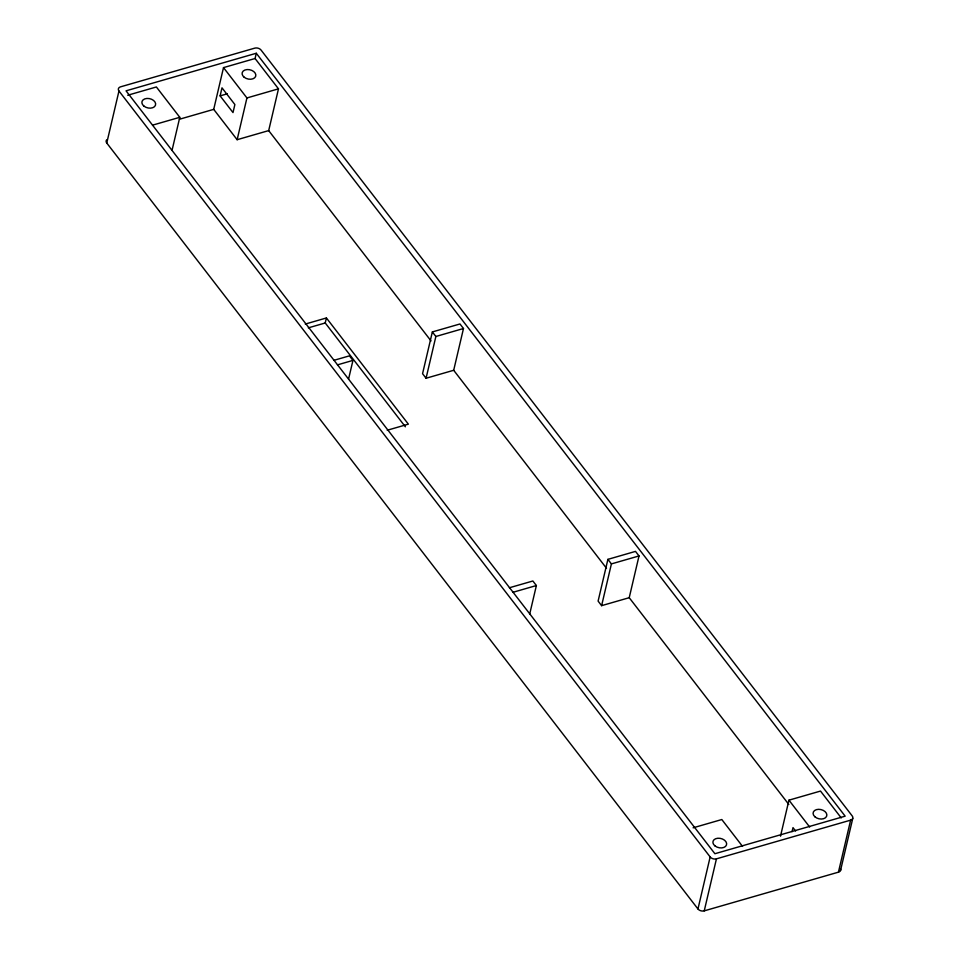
<?xml version="1.0" encoding="UTF-8"?>
<svg xmlns="http://www.w3.org/2000/svg" width="959" height="959" viewBox="0 0 959 959"><rect width="100%" height="100%" fill="white"/><g stroke="black" fill="none" stroke-linecap="round" stroke-linejoin="round"><path stroke-width="1.44" d="M106.761 143.023L118.964 91.009A4.651 3.141 13.2 0 1 120.558 86.837L254.758 48.142A4.651 3.141 13.2 0 1 261.04 50.036L852.239 815.977A4.651 3.141 13.2 0 1 850.633 820.149L838.442 872.163L704.242 910.858A4.651 3.141 13.2 0 1 697.96 908.964L106.761 143.023A4.651 3.141 13.2 0 1 106.701 139.834M172.021 150.419L179.789 117.31L156.377 86.969L127.691 95.241M255.07 58.511L278.482 88.839L268.688 130.604L237.137 139.702L213.713 109.362L223.507 67.609L255.07 58.511L256.293 53.26L126.049 90.829L714.899 853.726L845.155 816.169L256.293 53.26M220.114 95.876L221.997 87.856L234.883 104.543L233.001 112.563L220.114 95.876L227.283 93.814M237.137 139.702L246.931 97.95L223.507 67.609M405.369 426.803L325.233 322.979L326.408 317.968L305.274 324.058M348.561 379.117L352.96 360.392L349.448 355.849L333.948 360.32M432.353 331.934L422.559 373.686L426.072 378.242L453.691 370.282L463.485 328.517L459.972 323.974L432.353 331.934L435.865 336.489L426.072 378.242M529.632 614.335L536.381 585.541L532.868 580.998L509.397 587.759M607.898 559.361L598.104 601.113L601.617 605.656L629.224 597.697L639.018 555.944L635.505 551.389L607.898 559.361L611.41 563.904L601.617 605.656M697.96 908.964L710.151 856.95L118.964 91.009M704.242 910.858L716.445 858.844L850.633 820.149M780.506 836.164L788.945 800.166L820.508 791.067L841.223 817.907M792.062 831.657L793.009 827.641L795.586 830.985M840.54 870.46L852.743 818.459M152.541 125.161L179.789 117.31M246.931 97.95L278.482 88.839M179.441 119.252L213.713 109.362M308.33 327.846L325.233 322.979M337.46 364.864L352.96 360.392M435.865 336.489L463.485 328.517M387.232 430.243L408.366 424.154L326.408 317.968M512.909 592.314L536.381 585.541M611.41 563.904L639.018 555.944M693.117 827.809L721.815 819.537L742.53 846.377M788.945 800.166L809.66 827.006M268.688 130.604L431.023 340.913M453.691 370.282L606.496 568.255M629.224 597.697L788.825 804.469M716.445 858.844A4.651 3.141 13.2 0 1 710.151 856.95M840.516 868.806A4.651 3.141 13.2 0 1 838.442 872.163M814.85 816.744A6.977 4.711 13.2 0 0 826.514 816.481A6.977 4.711 13.2 0 0 818.542 809.324A6.977 4.711 13.2 0 0 814.85 816.744M715.09 845.994A6.977 4.711 13.2 0 0 726.478 844.987A6.977 4.711 13.2 0 0 717.764 838.25A6.977 4.711 13.2 0 0 715.09 845.994M244.161 77.223A6.977 4.711 13.2 0 0 255.633 76.408A6.977 4.711 13.2 0 0 247.098 69.563A6.977 4.711 13.2 0 0 244.161 77.223M143.958 106.125A6.977 4.711 13.2 0 0 155.442 105.31A6.977 4.711 13.2 0 0 146.907 98.453A6.977 4.711 13.2 0 0 143.958 106.125"/></g></svg>
